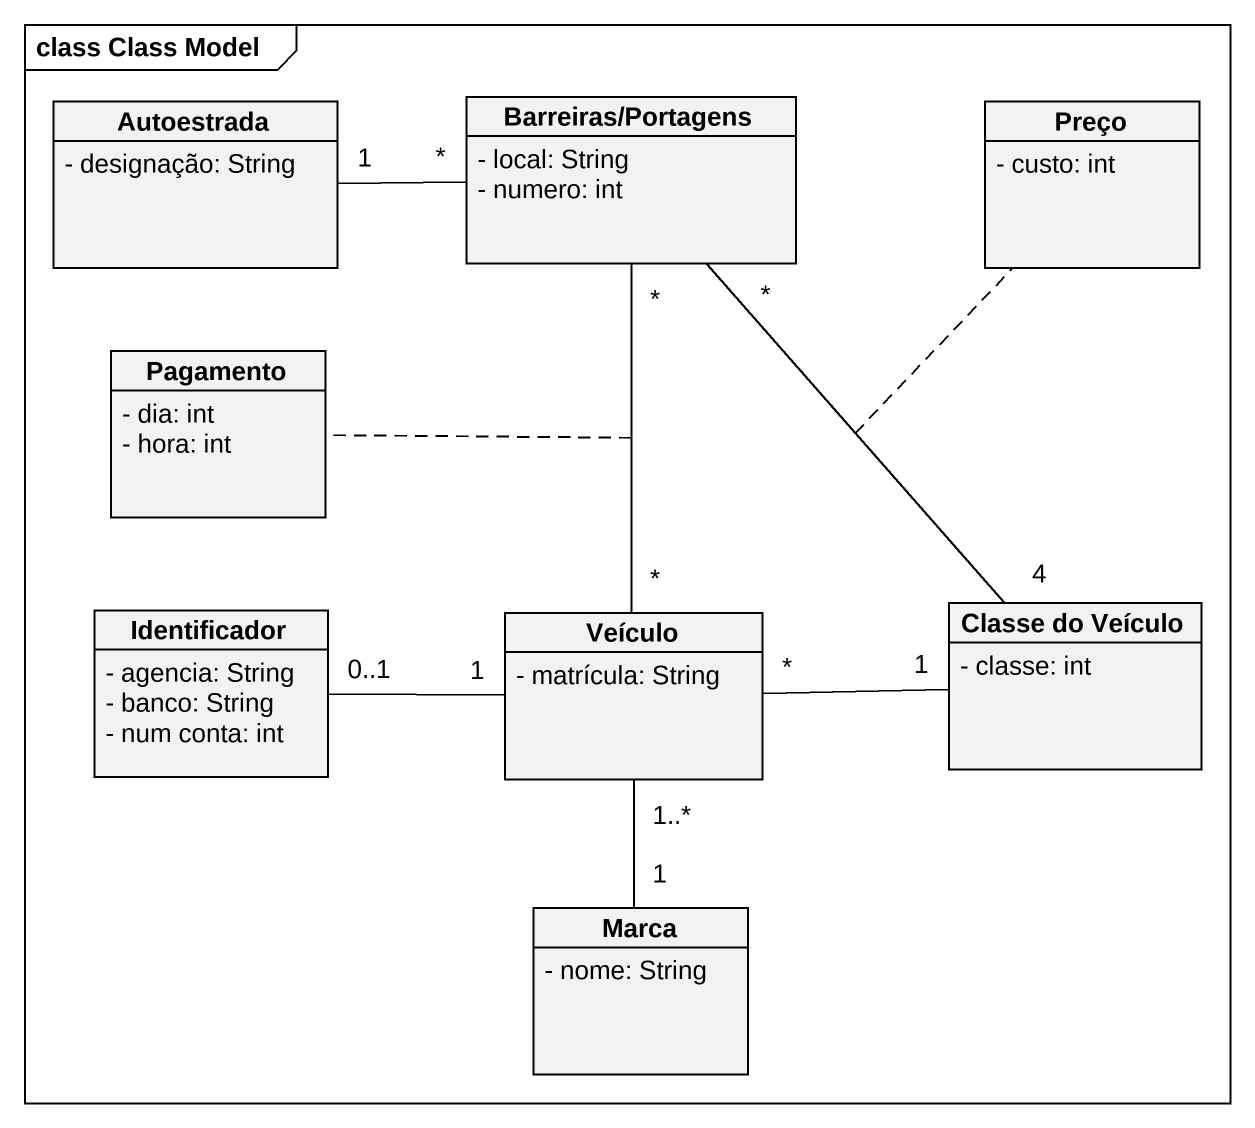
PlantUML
@startuml
mainframe class Class Model
hide circle
hide empty members
skinparam classAttributeIconSize 0
class Autoestrada {
  - designação: String
}
class "Barreiras/Portagens" as Barreiras_Portagens {
  - local: String
  - numero: int
}
class Preço {
  - custo: int
}
class Pagamento {
  - dia: int
  - hora: int
}
class Identificador {
  - agencia: String
  - banco: String
  - num conta: int
}
class Veículo {
  - matrícula: String
}
class "Classe do Veículo" as Classe_do_Veículo {
  - classe: int
}
class Marca {
  - nome: String
}
Autoestrada "1" -right- "*" Barreiras_Portagens
Barreiras_Portagens "*" -- "*" Veículo
(Barreiras_Portagens, Veículo) .. Pagamento
Barreiras_Portagens "*" -- "4" Classe_do_Veículo
(Barreiras_Portagens, Classe_do_Veículo) .. Preço
Veículo "1" -left- "0..1" Identificador
Veículo "*" -right- "1" Classe_do_Veículo
Veículo "1..*" -- "1" Marca
@enduml
